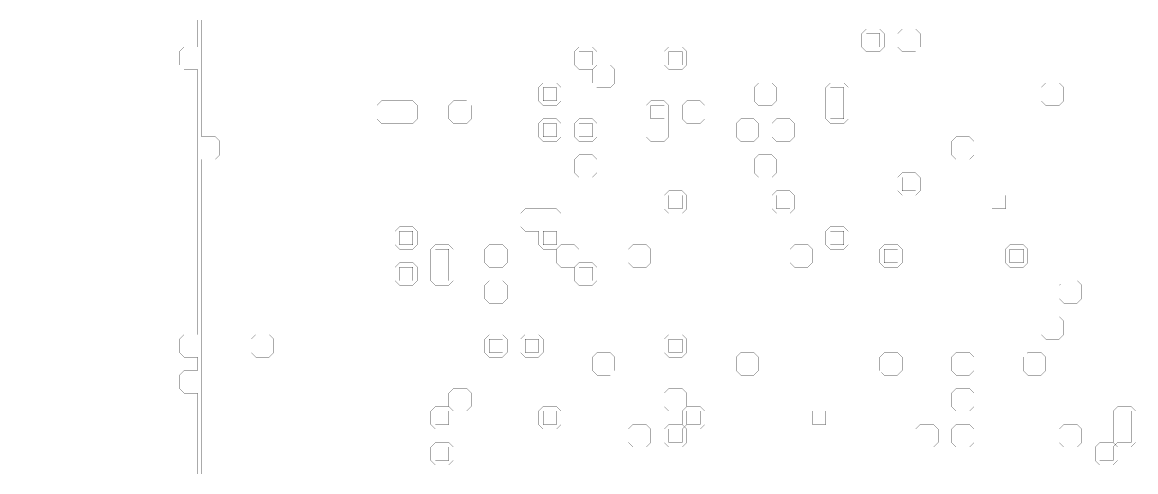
# Model space of a CAD drawing. Header units: metres. Extents: x 0 to 4990, y -4990 to 0.
# Drawn here: x 0 to 2422, y -3452 to -2476 of the extents above; entities that cross this region are included whole.
import ezdxf

# ---------------------------------------------------------------- set-up
doc = ezdxf.new("R2010")
doc.units = ezdxf.units.M
doc.layers.add('conductor', color=1, linetype='Continuous')
doc.layers.add('substrate', color=5, linetype='Continuous')

msp = doc.modelspace()

# ---------------------------------------------------------------- linework, layer by layer
at = {"layer": 'conductor', "const_width": 0.5}
msp.add_lwpolyline([(390.625, -2470.703125), (390.625, -2480.46875), (390.625, -2490.234375), (390.625, -2500), (390.625, -2509.765625), (390.625, -2519.53125), (390.625, -2529.296875), (390.625, -2539.0625), (390.625, -2548.828125), (390.625, -2558.59375), (390.625, -2568.359375), (390.625, -2578.125), (390.625, -2587.890625), (390.625, -2597.65625), (390.625, -2607.421875), (390.625, -2617.1875), (390.625, -2626.953125), (390.625, -2636.71875), (390.625, -2646.484375), (390.625, -2656.25), (390.625, -2666.015625), (390.625, -2675.78125), (390.625, -2685.546875), (390.625, -2695.3125), (390.625, -2705.078125), (390.625, -2714.84375), (390.625, -2724.609375), (400.390625, -2724.609375), (410.15625, -2724.609375), (419.921875, -2724.609375), (429.6875, -2734.375), (429.6875, -2744.140625), (429.6875, -2753.90625), (429.6875, -2763.671875), (419.921875, -2773.4375), (410.15625, -2773.4375), (400.390625, -2773.4375), (390.625, -2773.4375), (390.625, -2783.203125), (390.625, -2792.96875), (390.625, -2802.734375), (390.625, -2812.5), (390.625, -2822.265625), (390.625, -2832.03125), (390.625, -2841.796875), (390.625, -2851.5625), (390.625, -2861.328125), (390.625, -2871.09375), (390.625, -2880.859375), (390.625, -2890.625), (390.625, -2900.390625), (390.625, -2910.15625), (390.625, -2919.921875), (390.625, -2929.6875), (390.625, -2939.453125), (390.625, -2949.21875), (390.625, -2958.984375), (390.625, -2968.75), (390.625, -2978.515625), (390.625, -2988.28125), (390.625, -2998.046875), (390.625, -3007.8125), (390.625, -3017.578125), (390.625, -3027.34375), (390.625, -3037.109375), (390.625, -3046.875), (390.625, -3056.640625), (390.625, -3066.40625), (390.625, -3076.171875), (390.625, -3085.9375), (390.625, -3095.703125), (390.625, -3105.46875), (390.625, -3115.234375), (390.625, -3125), (390.625, -3134.765625), (390.625, -3144.53125), (390.625, -3154.296875), (390.625, -3164.0625), (390.625, -3173.828125), (390.625, -3183.59375), (390.625, -3193.359375), (390.625, -3203.125), (390.625, -3212.890625), (390.625, -3222.65625), (390.625, -3232.421875), (390.625, -3242.1875), (390.625, -3251.953125), (390.625, -3261.71875), (390.625, -3271.484375), (390.625, -3281.25), (390.625, -3291.015625), (390.625, -3300.78125), (390.625, -3310.546875), (390.625, -3320.3125), (390.625, -3330.078125), (390.625, -3339.84375), (390.625, -3349.609375), (390.625, -3359.375), (390.625, -3369.140625), (390.625, -3378.90625), (390.625, -3388.671875), (390.625, -3398.4375), (390.625, -3408.203125), (390.625, -3417.96875), (390.625, -3427.734375), (390.625, -3437.5), (390.625, -3447.265625), (390.625, -3457.03125)], dxfattribs=at)
for points in [[(1826.171875, -2500), (1835.9375, -2490.234375), (1845.703125, -2490.234375), (1855.46875, -2490.234375), (1865.234375, -2490.234375), (1875, -2500), (1875, -2509.765625), (1875, -2519.53125), (1875, -2529.296875), (1865.234375, -2539.0625), (1855.46875, -2539.0625), (1845.703125, -2539.0625), (1835.9375, -2539.0625), (1826.171875, -2529.296875), (1826.171875, -2519.53125), (1826.171875, -2509.765625)], [(1904.296875, -2500), (1914.0625, -2490.234375), (1923.828125, -2490.234375), (1933.59375, -2490.234375), (1943.359375, -2490.234375), (1953.125, -2500), (1953.125, -2509.765625), (1953.125, -2519.53125), (1953.125, -2529.296875), (1943.359375, -2539.0625), (1933.59375, -2539.0625), (1923.828125, -2539.0625), (1914.0625, -2539.0625), (1904.296875, -2529.296875), (1904.296875, -2519.53125), (1904.296875, -2509.765625)], [(1201.171875, -2539.0625), (1210.9375, -2529.296875), (1220.703125, -2529.296875), (1230.46875, -2529.296875), (1240.234375, -2529.296875), (1250, -2539.0625), (1250, -2548.828125), (1250, -2558.59375), (1250, -2568.359375), (1240.234375, -2578.125), (1230.46875, -2578.125), (1220.703125, -2578.125), (1210.9375, -2578.125), (1201.171875, -2568.359375), (1201.171875, -2558.59375), (1201.171875, -2548.828125)], [(1396.484375, -2539.0625), (1406.25, -2529.296875), (1416.015625, -2529.296875), (1425.78125, -2529.296875), (1435.546875, -2529.296875), (1445.3125, -2539.0625), (1445.3125, -2548.828125), (1445.3125, -2558.59375), (1445.3125, -2568.359375), (1435.546875, -2578.125), (1425.78125, -2578.125), (1416.015625, -2578.125), (1406.25, -2578.125), (1396.484375, -2568.359375), (1396.484375, -2558.59375), (1396.484375, -2548.828125)], [(1240.234375, -2578.125), (1250, -2568.359375), (1259.765625, -2568.359375), (1269.53125, -2568.359375), (1279.296875, -2568.359375), (1289.0625, -2578.125), (1289.0625, -2587.890625), (1289.0625, -2597.65625), (1289.0625, -2607.421875), (1279.296875, -2617.1875), (1269.53125, -2617.1875), (1259.765625, -2617.1875), (1250, -2617.1875), (1240.234375, -2607.421875), (1240.234375, -2597.65625), (1240.234375, -2587.890625)], [(1123.046875, -2617.1875), (1132.8125, -2607.421875), (1142.578125, -2607.421875), (1152.34375, -2607.421875), (1162.109375, -2607.421875), (1171.875, -2617.1875), (1171.875, -2626.953125), (1171.875, -2636.71875), (1171.875, -2646.484375), (1162.109375, -2656.25), (1152.34375, -2656.25), (1142.578125, -2656.25), (1132.8125, -2656.25), (1123.046875, -2646.484375), (1123.046875, -2636.71875), (1123.046875, -2626.953125)], [(1591.796875, -2617.1875), (1601.5625, -2607.421875), (1611.328125, -2607.421875), (1621.09375, -2607.421875), (1630.859375, -2607.421875), (1640.625, -2617.1875), (1640.625, -2626.953125), (1640.625, -2636.71875), (1640.625, -2646.484375), (1630.859375, -2656.25), (1621.09375, -2656.25), (1611.328125, -2656.25), (1601.5625, -2656.25), (1591.796875, -2646.484375), (1591.796875, -2636.71875), (1591.796875, -2626.953125)], [(1748.046875, -2617.1875), (1757.8125, -2607.421875), (1767.578125, -2607.421875), (1777.34375, -2607.421875), (1787.109375, -2607.421875), (1796.875, -2617.1875), (1796.875, -2626.953125), (1796.875, -2636.71875), (1796.875, -2646.484375), (1796.875, -2656.25), (1796.875, -2666.015625), (1796.875, -2675.78125), (1796.875, -2685.546875), (1787.109375, -2695.3125), (1777.34375, -2695.3125), (1767.578125, -2695.3125), (1757.8125, -2695.3125), (1748.046875, -2685.546875), (1748.046875, -2675.78125), (1748.046875, -2666.015625), (1748.046875, -2656.25), (1748.046875, -2646.484375), (1748.046875, -2636.71875), (1748.046875, -2626.953125)], [(2216.796875, -2617.1875), (2226.5625, -2607.421875), (2236.328125, -2607.421875), (2246.09375, -2607.421875), (2255.859375, -2607.421875), (2265.625, -2617.1875), (2265.625, -2626.953125), (2265.625, -2636.71875), (2265.625, -2646.484375), (2255.859375, -2656.25), (2246.09375, -2656.25), (2236.328125, -2656.25), (2226.5625, -2656.25), (2216.796875, -2646.484375), (2216.796875, -2636.71875), (2216.796875, -2626.953125)], [(771.484375, -2656.25), (781.25, -2646.484375), (791.015625, -2646.484375), (800.78125, -2646.484375), (810.546875, -2646.484375), (820.3125, -2646.484375), (830.078125, -2646.484375), (839.84375, -2646.484375), (849.609375, -2646.484375), (859.375, -2656.25), (859.375, -2666.015625), (859.375, -2675.78125), (859.375, -2685.546875), (849.609375, -2695.3125), (839.84375, -2695.3125), (830.078125, -2695.3125), (820.3125, -2695.3125), (810.546875, -2695.3125), (800.78125, -2695.3125), (791.015625, -2695.3125), (781.25, -2695.3125), (771.484375, -2685.546875), (771.484375, -2675.78125), (771.484375, -2666.015625)], [(927.734375, -2656.25), (937.5, -2646.484375), (947.265625, -2646.484375), (957.03125, -2646.484375), (966.796875, -2646.484375), (976.5625, -2656.25), (976.5625, -2666.015625), (976.5625, -2675.78125), (976.5625, -2685.546875), (966.796875, -2695.3125), (957.03125, -2695.3125), (947.265625, -2695.3125), (937.5, -2695.3125), (927.734375, -2685.546875), (927.734375, -2675.78125), (927.734375, -2666.015625)], [(1357.421875, -2656.25), (1367.1875, -2646.484375), (1376.953125, -2646.484375), (1386.71875, -2646.484375), (1396.484375, -2646.484375), (1406.25, -2656.25), (1406.25, -2666.015625), (1406.25, -2675.78125), (1406.25, -2685.546875), (1406.25, -2695.3125), (1406.25, -2705.078125), (1406.25, -2714.84375), (1406.25, -2724.609375), (1396.484375, -2734.375), (1386.71875, -2734.375), (1376.953125, -2734.375), (1367.1875, -2734.375), (1357.421875, -2724.609375), (1357.421875, -2714.84375), (1357.421875, -2705.078125), (1357.421875, -2695.3125), (1357.421875, -2685.546875), (1357.421875, -2675.78125), (1357.421875, -2666.015625)], [(1435.546875, -2656.25), (1445.3125, -2646.484375), (1455.078125, -2646.484375), (1464.84375, -2646.484375), (1474.609375, -2646.484375), (1484.375, -2656.25), (1484.375, -2666.015625), (1484.375, -2675.78125), (1484.375, -2685.546875), (1474.609375, -2695.3125), (1464.84375, -2695.3125), (1455.078125, -2695.3125), (1445.3125, -2695.3125), (1435.546875, -2685.546875), (1435.546875, -2675.78125), (1435.546875, -2666.015625)], [(1123.046875, -2695.3125), (1132.8125, -2685.546875), (1142.578125, -2685.546875), (1152.34375, -2685.546875), (1162.109375, -2685.546875), (1171.875, -2695.3125), (1171.875, -2705.078125), (1171.875, -2714.84375), (1171.875, -2724.609375), (1162.109375, -2734.375), (1152.34375, -2734.375), (1142.578125, -2734.375), (1132.8125, -2734.375), (1123.046875, -2724.609375), (1123.046875, -2714.84375), (1123.046875, -2705.078125)], [(1201.171875, -2695.3125), (1210.9375, -2685.546875), (1220.703125, -2685.546875), (1230.46875, -2685.546875), (1240.234375, -2685.546875), (1250, -2695.3125), (1250, -2705.078125), (1250, -2714.84375), (1250, -2724.609375), (1240.234375, -2734.375), (1230.46875, -2734.375), (1220.703125, -2734.375), (1210.9375, -2734.375), (1201.171875, -2724.609375), (1201.171875, -2714.84375), (1201.171875, -2705.078125)], [(1552.734375, -2695.3125), (1562.5, -2685.546875), (1572.265625, -2685.546875), (1582.03125, -2685.546875), (1591.796875, -2685.546875), (1601.5625, -2695.3125), (1601.5625, -2705.078125), (1601.5625, -2714.84375), (1601.5625, -2724.609375), (1591.796875, -2734.375), (1582.03125, -2734.375), (1572.265625, -2734.375), (1562.5, -2734.375), (1552.734375, -2724.609375), (1552.734375, -2714.84375), (1552.734375, -2705.078125)], [(1630.859375, -2695.3125), (1640.625, -2685.546875), (1650.390625, -2685.546875), (1660.15625, -2685.546875), (1669.921875, -2685.546875), (1679.6875, -2695.3125), (1679.6875, -2705.078125), (1679.6875, -2714.84375), (1679.6875, -2724.609375), (1669.921875, -2734.375), (1660.15625, -2734.375), (1650.390625, -2734.375), (1640.625, -2734.375), (1630.859375, -2724.609375), (1630.859375, -2714.84375), (1630.859375, -2705.078125)], [(2021.484375, -2734.375), (2031.25, -2724.609375), (2041.015625, -2724.609375), (2050.78125, -2724.609375), (2060.546875, -2724.609375), (2070.3125, -2734.375), (2070.3125, -2744.140625), (2070.3125, -2753.90625), (2070.3125, -2763.671875), (2060.546875, -2773.4375), (2050.78125, -2773.4375), (2041.015625, -2773.4375), (2031.25, -2773.4375), (2021.484375, -2763.671875), (2021.484375, -2753.90625), (2021.484375, -2744.140625)], [(1201.171875, -2773.4375), (1210.9375, -2763.671875), (1220.703125, -2763.671875), (1230.46875, -2763.671875), (1240.234375, -2763.671875), (1250, -2773.4375), (1250, -2783.203125), (1250, -2792.96875), (1250, -2802.734375), (1240.234375, -2812.5), (1230.46875, -2812.5), (1220.703125, -2812.5), (1210.9375, -2812.5), (1201.171875, -2802.734375), (1201.171875, -2792.96875), (1201.171875, -2783.203125)], [(1591.796875, -2773.4375), (1601.5625, -2763.671875), (1611.328125, -2763.671875), (1621.09375, -2763.671875), (1630.859375, -2763.671875), (1640.625, -2773.4375), (1640.625, -2783.203125), (1640.625, -2792.96875), (1640.625, -2802.734375), (1630.859375, -2812.5), (1621.09375, -2812.5), (1611.328125, -2812.5), (1601.5625, -2812.5), (1591.796875, -2802.734375), (1591.796875, -2792.96875), (1591.796875, -2783.203125)], [(1904.296875, -2812.5), (1914.0625, -2802.734375), (1923.828125, -2802.734375), (1933.59375, -2802.734375), (1943.359375, -2802.734375), (1953.125, -2812.5), (1953.125, -2822.265625), (1953.125, -2832.03125), (1953.125, -2841.796875), (1943.359375, -2851.5625), (1933.59375, -2851.5625), (1923.828125, -2851.5625), (1914.0625, -2851.5625), (1904.296875, -2841.796875), (1904.296875, -2832.03125), (1904.296875, -2822.265625)], [(1396.484375, -2851.5625), (1406.25, -2841.796875), (1416.015625, -2841.796875), (1425.78125, -2841.796875), (1435.546875, -2841.796875), (1445.3125, -2851.5625), (1445.3125, -2861.328125), (1445.3125, -2871.09375), (1445.3125, -2880.859375), (1435.546875, -2890.625), (1425.78125, -2890.625), (1416.015625, -2890.625), (1406.25, -2890.625), (1396.484375, -2880.859375), (1396.484375, -2871.09375), (1396.484375, -2861.328125)], [(1630.859375, -2851.5625), (1640.625, -2841.796875), (1650.390625, -2841.796875), (1660.15625, -2841.796875), (1669.921875, -2841.796875), (1679.6875, -2851.5625), (1679.6875, -2861.328125), (1679.6875, -2871.09375), (1679.6875, -2880.859375), (1669.921875, -2890.625), (1660.15625, -2890.625), (1650.390625, -2890.625), (1640.625, -2890.625), (1630.859375, -2880.859375), (1630.859375, -2871.09375), (1630.859375, -2861.328125)], [(1083.984375, -2890.625), (1093.75, -2880.859375), (1103.515625, -2880.859375), (1113.28125, -2880.859375), (1123.046875, -2880.859375), (1132.8125, -2880.859375), (1142.578125, -2880.859375), (1152.34375, -2880.859375), (1162.109375, -2880.859375), (1171.875, -2890.625), (1171.875, -2900.390625), (1171.875, -2910.15625), (1171.875, -2919.921875), (1171.875, -2929.6875), (1171.875, -2939.453125), (1171.875, -2949.21875), (1171.875, -2958.984375), (1162.109375, -2968.75), (1152.34375, -2968.75), (1142.578125, -2968.75), (1132.8125, -2968.75), (1123.046875, -2958.984375), (1123.046875, -2949.21875), (1123.046875, -2939.453125), (1123.046875, -2929.6875), (1113.28125, -2929.6875), (1103.515625, -2929.6875), (1093.75, -2929.6875), (1083.984375, -2919.921875), (1083.984375, -2910.15625), (1083.984375, -2900.390625)], [(810.546875, -2929.6875), (820.3125, -2919.921875), (830.078125, -2919.921875), (839.84375, -2919.921875), (849.609375, -2919.921875), (859.375, -2929.6875), (859.375, -2939.453125), (859.375, -2949.21875), (859.375, -2958.984375), (849.609375, -2968.75), (839.84375, -2968.75), (830.078125, -2968.75), (820.3125, -2968.75), (810.546875, -2958.984375), (810.546875, -2949.21875), (810.546875, -2939.453125)], [(1748.046875, -2929.6875), (1757.8125, -2919.921875), (1767.578125, -2919.921875), (1777.34375, -2919.921875), (1787.109375, -2919.921875), (1796.875, -2929.6875), (1796.875, -2939.453125), (1796.875, -2949.21875), (1796.875, -2958.984375), (1787.109375, -2968.75), (1777.34375, -2968.75), (1767.578125, -2968.75), (1757.8125, -2968.75), (1748.046875, -2958.984375), (1748.046875, -2949.21875), (1748.046875, -2939.453125)], [(888.671875, -2968.75), (898.4375, -2958.984375), (908.203125, -2958.984375), (917.96875, -2958.984375), (927.734375, -2958.984375), (937.5, -2968.75), (937.5, -2978.515625), (937.5, -2988.28125), (937.5, -2998.046875), (937.5, -3007.8125), (937.5, -3017.578125), (937.5, -3027.34375), (937.5, -3037.109375), (927.734375, -3046.875), (917.96875, -3046.875), (908.203125, -3046.875), (898.4375, -3046.875), (888.671875, -3037.109375), (888.671875, -3027.34375), (888.671875, -3017.578125), (888.671875, -3007.8125), (888.671875, -2998.046875), (888.671875, -2988.28125), (888.671875, -2978.515625)], [(1005.859375, -2968.75), (1015.625, -2958.984375), (1025.390625, -2958.984375), (1035.15625, -2958.984375), (1044.921875, -2958.984375), (1054.6875, -2968.75), (1054.6875, -2978.515625), (1054.6875, -2988.28125), (1054.6875, -2998.046875), (1044.921875, -3007.8125), (1035.15625, -3007.8125), (1025.390625, -3007.8125), (1015.625, -3007.8125), (1005.859375, -2998.046875), (1005.859375, -2988.28125), (1005.859375, -2978.515625)], [(1162.109375, -2968.75), (1171.875, -2958.984375), (1181.640625, -2958.984375), (1191.40625, -2958.984375), (1201.171875, -2958.984375), (1210.9375, -2968.75), (1210.9375, -2978.515625), (1210.9375, -2988.28125), (1210.9375, -2998.046875), (1201.171875, -3007.8125), (1191.40625, -3007.8125), (1181.640625, -3007.8125), (1171.875, -3007.8125), (1162.109375, -2998.046875), (1162.109375, -2988.28125), (1162.109375, -2978.515625)], [(1318.359375, -2968.75), (1328.125, -2958.984375), (1337.890625, -2958.984375), (1347.65625, -2958.984375), (1357.421875, -2958.984375), (1367.1875, -2968.75), (1367.1875, -2978.515625), (1367.1875, -2988.28125), (1367.1875, -2998.046875), (1357.421875, -3007.8125), (1347.65625, -3007.8125), (1337.890625, -3007.8125), (1328.125, -3007.8125), (1318.359375, -2998.046875), (1318.359375, -2988.28125), (1318.359375, -2978.515625)], [(1669.921875, -2968.75), (1679.6875, -2958.984375), (1689.453125, -2958.984375), (1699.21875, -2958.984375), (1708.984375, -2958.984375), (1718.75, -2968.75), (1718.75, -2978.515625), (1718.75, -2988.28125), (1718.75, -2998.046875), (1708.984375, -3007.8125), (1699.21875, -3007.8125), (1689.453125, -3007.8125), (1679.6875, -3007.8125), (1669.921875, -2998.046875), (1669.921875, -2988.28125), (1669.921875, -2978.515625)], [(1865.234375, -2968.75), (1875, -2958.984375), (1884.765625, -2958.984375), (1894.53125, -2958.984375), (1904.296875, -2958.984375), (1914.0625, -2968.75), (1914.0625, -2978.515625), (1914.0625, -2988.28125), (1914.0625, -2998.046875), (1904.296875, -3007.8125), (1894.53125, -3007.8125), (1884.765625, -3007.8125), (1875, -3007.8125), (1865.234375, -2998.046875), (1865.234375, -2988.28125), (1865.234375, -2978.515625)], [(2138.671875, -2968.75), (2148.4375, -2958.984375), (2158.203125, -2958.984375), (2167.96875, -2958.984375), (2177.734375, -2958.984375), (2187.5, -2968.75), (2187.5, -2978.515625), (2187.5, -2988.28125), (2187.5, -2998.046875), (2177.734375, -3007.8125), (2167.96875, -3007.8125), (2158.203125, -3007.8125), (2148.4375, -3007.8125), (2138.671875, -2998.046875), (2138.671875, -2988.28125), (2138.671875, -2978.515625)], [(810.546875, -3007.8125), (820.3125, -2998.046875), (830.078125, -2998.046875), (839.84375, -2998.046875), (849.609375, -2998.046875), (859.375, -3007.8125), (859.375, -3017.578125), (859.375, -3027.34375), (859.375, -3037.109375), (849.609375, -3046.875), (839.84375, -3046.875), (830.078125, -3046.875), (820.3125, -3046.875), (810.546875, -3037.109375), (810.546875, -3027.34375), (810.546875, -3017.578125)], [(1201.171875, -3007.8125), (1210.9375, -2998.046875), (1220.703125, -2998.046875), (1230.46875, -2998.046875), (1240.234375, -2998.046875), (1250, -3007.8125), (1250, -3017.578125), (1250, -3027.34375), (1250, -3037.109375), (1240.234375, -3046.875), (1230.46875, -3046.875), (1220.703125, -3046.875), (1210.9375, -3046.875), (1201.171875, -3037.109375), (1201.171875, -3027.34375), (1201.171875, -3017.578125)], [(1005.859375, -3046.875), (1015.625, -3037.109375), (1025.390625, -3037.109375), (1035.15625, -3037.109375), (1044.921875, -3037.109375), (1054.6875, -3046.875), (1054.6875, -3056.640625), (1054.6875, -3066.40625), (1054.6875, -3076.171875), (1044.921875, -3085.9375), (1035.15625, -3085.9375), (1025.390625, -3085.9375), (1015.625, -3085.9375), (1005.859375, -3076.171875), (1005.859375, -3066.40625), (1005.859375, -3056.640625)], [(2255.859375, -3046.875), (2265.625, -3037.109375), (2275.390625, -3037.109375), (2285.15625, -3037.109375), (2294.921875, -3037.109375), (2304.6875, -3046.875), (2304.6875, -3056.640625), (2304.6875, -3066.40625), (2304.6875, -3076.171875), (2294.921875, -3085.9375), (2285.15625, -3085.9375), (2275.390625, -3085.9375), (2265.625, -3085.9375), (2255.859375, -3076.171875), (2255.859375, -3066.40625), (2255.859375, -3056.640625)], [(2216.796875, -3125), (2226.5625, -3115.234375), (2236.328125, -3115.234375), (2246.09375, -3115.234375), (2255.859375, -3115.234375), (2265.625, -3125), (2265.625, -3134.765625), (2265.625, -3144.53125), (2265.625, -3154.296875), (2255.859375, -3164.0625), (2246.09375, -3164.0625), (2236.328125, -3164.0625), (2226.5625, -3164.0625), (2216.796875, -3154.296875), (2216.796875, -3144.53125), (2216.796875, -3134.765625)], [(498.046875, -3164.0625), (507.8125, -3154.296875), (517.578125, -3154.296875), (527.34375, -3154.296875), (537.109375, -3154.296875), (546.875, -3164.0625), (546.875, -3173.828125), (546.875, -3183.59375), (546.875, -3193.359375), (537.109375, -3203.125), (527.34375, -3203.125), (517.578125, -3203.125), (507.8125, -3203.125), (498.046875, -3193.359375), (498.046875, -3183.59375), (498.046875, -3173.828125)], [(1005.859375, -3164.0625), (1015.625, -3154.296875), (1025.390625, -3154.296875), (1035.15625, -3154.296875), (1044.921875, -3154.296875), (1054.6875, -3164.0625), (1054.6875, -3173.828125), (1054.6875, -3183.59375), (1054.6875, -3193.359375), (1044.921875, -3203.125), (1035.15625, -3203.125), (1025.390625, -3203.125), (1015.625, -3203.125), (1005.859375, -3193.359375), (1005.859375, -3183.59375), (1005.859375, -3173.828125)], [(1083.984375, -3164.0625), (1093.75, -3154.296875), (1103.515625, -3154.296875), (1113.28125, -3154.296875), (1123.046875, -3154.296875), (1132.8125, -3164.0625), (1132.8125, -3173.828125), (1132.8125, -3183.59375), (1132.8125, -3193.359375), (1123.046875, -3203.125), (1113.28125, -3203.125), (1103.515625, -3203.125), (1093.75, -3203.125), (1083.984375, -3193.359375), (1083.984375, -3183.59375), (1083.984375, -3173.828125)], [(1396.484375, -3164.0625), (1406.25, -3154.296875), (1416.015625, -3154.296875), (1425.78125, -3154.296875), (1435.546875, -3154.296875), (1445.3125, -3164.0625), (1445.3125, -3173.828125), (1445.3125, -3183.59375), (1445.3125, -3193.359375), (1435.546875, -3203.125), (1425.78125, -3203.125), (1416.015625, -3203.125), (1406.25, -3203.125), (1396.484375, -3193.359375), (1396.484375, -3183.59375), (1396.484375, -3173.828125)], [(1240.234375, -3203.125), (1250, -3193.359375), (1259.765625, -3193.359375), (1269.53125, -3193.359375), (1279.296875, -3193.359375), (1289.0625, -3203.125), (1289.0625, -3212.890625), (1289.0625, -3222.65625), (1289.0625, -3232.421875), (1279.296875, -3242.1875), (1269.53125, -3242.1875), (1259.765625, -3242.1875), (1250, -3242.1875), (1240.234375, -3232.421875), (1240.234375, -3222.65625), (1240.234375, -3212.890625)], [(1552.734375, -3203.125), (1562.5, -3193.359375), (1572.265625, -3193.359375), (1582.03125, -3193.359375), (1591.796875, -3193.359375), (1601.5625, -3203.125), (1601.5625, -3212.890625), (1601.5625, -3222.65625), (1601.5625, -3232.421875), (1591.796875, -3242.1875), (1582.03125, -3242.1875), (1572.265625, -3242.1875), (1562.5, -3242.1875), (1552.734375, -3232.421875), (1552.734375, -3222.65625), (1552.734375, -3212.890625)], [(1865.234375, -3203.125), (1875, -3193.359375), (1884.765625, -3193.359375), (1894.53125, -3193.359375), (1904.296875, -3193.359375), (1914.0625, -3203.125), (1914.0625, -3212.890625), (1914.0625, -3222.65625), (1914.0625, -3232.421875), (1904.296875, -3242.1875), (1894.53125, -3242.1875), (1884.765625, -3242.1875), (1875, -3242.1875), (1865.234375, -3232.421875), (1865.234375, -3222.65625), (1865.234375, -3212.890625)], [(2021.484375, -3203.125), (2031.25, -3193.359375), (2041.015625, -3193.359375), (2050.78125, -3193.359375), (2060.546875, -3193.359375), (2070.3125, -3203.125), (2070.3125, -3212.890625), (2070.3125, -3222.65625), (2070.3125, -3232.421875), (2060.546875, -3242.1875), (2050.78125, -3242.1875), (2041.015625, -3242.1875), (2031.25, -3242.1875), (2021.484375, -3232.421875), (2021.484375, -3222.65625), (2021.484375, -3212.890625)], [(2177.734375, -3203.125), (2187.5, -3193.359375), (2197.265625, -3193.359375), (2207.03125, -3193.359375), (2216.796875, -3193.359375), (2226.5625, -3203.125), (2226.5625, -3212.890625), (2226.5625, -3222.65625), (2226.5625, -3232.421875), (2216.796875, -3242.1875), (2207.03125, -3242.1875), (2197.265625, -3242.1875), (2187.5, -3242.1875), (2177.734375, -3232.421875), (2177.734375, -3222.65625), (2177.734375, -3212.890625)], [(927.734375, -3281.25), (937.5, -3271.484375), (947.265625, -3271.484375), (957.03125, -3271.484375), (966.796875, -3271.484375), (976.5625, -3281.25), (976.5625, -3291.015625), (976.5625, -3300.78125), (976.5625, -3310.546875), (966.796875, -3320.3125), (957.03125, -3320.3125), (947.265625, -3320.3125), (937.5, -3320.3125), (927.734375, -3310.546875), (927.734375, -3300.78125), (927.734375, -3291.015625)], [(1396.484375, -3281.25), (1406.25, -3271.484375), (1416.015625, -3271.484375), (1425.78125, -3271.484375), (1435.546875, -3271.484375), (1445.3125, -3281.25), (1445.3125, -3291.015625), (1445.3125, -3300.78125), (1445.3125, -3310.546875), (1435.546875, -3320.3125), (1425.78125, -3320.3125), (1416.015625, -3320.3125), (1406.25, -3320.3125), (1396.484375, -3310.546875), (1396.484375, -3300.78125), (1396.484375, -3291.015625)], [(2021.484375, -3281.25), (2031.25, -3271.484375), (2041.015625, -3271.484375), (2050.78125, -3271.484375), (2060.546875, -3271.484375), (2070.3125, -3281.25), (2070.3125, -3291.015625), (2070.3125, -3300.78125), (2070.3125, -3310.546875), (2060.546875, -3320.3125), (2050.78125, -3320.3125), (2041.015625, -3320.3125), (2031.25, -3320.3125), (2021.484375, -3310.546875), (2021.484375, -3300.78125), (2021.484375, -3291.015625)], [(888.671875, -3320.3125), (898.4375, -3310.546875), (908.203125, -3310.546875), (917.96875, -3310.546875), (927.734375, -3310.546875), (937.5, -3320.3125), (937.5, -3330.078125), (937.5, -3339.84375), (937.5, -3349.609375), (927.734375, -3359.375), (917.96875, -3359.375), (908.203125, -3359.375), (898.4375, -3359.375), (888.671875, -3349.609375), (888.671875, -3339.84375), (888.671875, -3330.078125)], [(1123.046875, -3320.3125), (1132.8125, -3310.546875), (1142.578125, -3310.546875), (1152.34375, -3310.546875), (1162.109375, -3310.546875), (1171.875, -3320.3125), (1171.875, -3330.078125), (1171.875, -3339.84375), (1171.875, -3349.609375), (1162.109375, -3359.375), (1152.34375, -3359.375), (1142.578125, -3359.375), (1132.8125, -3359.375), (1123.046875, -3349.609375), (1123.046875, -3339.84375), (1123.046875, -3330.078125)], [(1435.546875, -3320.3125), (1445.3125, -3310.546875), (1455.078125, -3310.546875), (1464.84375, -3310.546875), (1474.609375, -3310.546875), (1484.375, -3320.3125), (1484.375, -3330.078125), (1484.375, -3339.84375), (1484.375, -3349.609375), (1474.609375, -3359.375), (1464.84375, -3359.375), (1455.078125, -3359.375), (1445.3125, -3359.375), (1435.546875, -3349.609375), (1435.546875, -3339.84375), (1435.546875, -3330.078125)], [(2373.046875, -3320.3125), (2382.8125, -3310.546875), (2392.578125, -3310.546875), (2402.34375, -3310.546875), (2412.109375, -3310.546875), (2421.875, -3320.3125), (2421.875, -3330.078125), (2421.875, -3339.84375), (2421.875, -3349.609375), (2421.875, -3359.375), (2421.875, -3369.140625), (2421.875, -3378.90625), (2421.875, -3388.671875), (2412.109375, -3398.4375), (2402.34375, -3398.4375), (2392.578125, -3398.4375), (2382.8125, -3398.4375), (2373.046875, -3388.671875), (2373.046875, -3378.90625), (2373.046875, -3369.140625), (2373.046875, -3359.375), (2373.046875, -3349.609375), (2373.046875, -3339.84375), (2373.046875, -3330.078125)], [(1318.359375, -3359.375), (1328.125, -3349.609375), (1337.890625, -3349.609375), (1347.65625, -3349.609375), (1357.421875, -3349.609375), (1367.1875, -3359.375), (1367.1875, -3369.140625), (1367.1875, -3378.90625), (1367.1875, -3388.671875), (1357.421875, -3398.4375), (1347.65625, -3398.4375), (1337.890625, -3398.4375), (1328.125, -3398.4375), (1318.359375, -3388.671875), (1318.359375, -3378.90625), (1318.359375, -3369.140625)], [(1396.484375, -3359.375), (1406.25, -3349.609375), (1416.015625, -3349.609375), (1425.78125, -3349.609375), (1435.546875, -3349.609375), (1445.3125, -3359.375), (1445.3125, -3369.140625), (1445.3125, -3378.90625), (1445.3125, -3388.671875), (1435.546875, -3398.4375), (1425.78125, -3398.4375), (1416.015625, -3398.4375), (1406.25, -3398.4375), (1396.484375, -3388.671875), (1396.484375, -3378.90625), (1396.484375, -3369.140625)], [(1943.359375, -3359.375), (1953.125, -3349.609375), (1962.890625, -3349.609375), (1972.65625, -3349.609375), (1982.421875, -3349.609375), (1992.1875, -3359.375), (1992.1875, -3369.140625), (1992.1875, -3378.90625), (1992.1875, -3388.671875), (1982.421875, -3398.4375), (1972.65625, -3398.4375), (1962.890625, -3398.4375), (1953.125, -3398.4375), (1943.359375, -3388.671875), (1943.359375, -3378.90625), (1943.359375, -3369.140625)], [(2021.484375, -3359.375), (2031.25, -3349.609375), (2041.015625, -3349.609375), (2050.78125, -3349.609375), (2060.546875, -3349.609375), (2070.3125, -3359.375), (2070.3125, -3369.140625), (2070.3125, -3378.90625), (2070.3125, -3388.671875), (2060.546875, -3398.4375), (2050.78125, -3398.4375), (2041.015625, -3398.4375), (2031.25, -3398.4375), (2021.484375, -3388.671875), (2021.484375, -3378.90625), (2021.484375, -3369.140625)], [(2255.859375, -3359.375), (2265.625, -3349.609375), (2275.390625, -3349.609375), (2285.15625, -3349.609375), (2294.921875, -3349.609375), (2304.6875, -3359.375), (2304.6875, -3369.140625), (2304.6875, -3378.90625), (2304.6875, -3388.671875), (2294.921875, -3398.4375), (2285.15625, -3398.4375), (2275.390625, -3398.4375), (2265.625, -3398.4375), (2255.859375, -3388.671875), (2255.859375, -3378.90625), (2255.859375, -3369.140625)], [(888.671875, -3398.4375), (898.4375, -3388.671875), (908.203125, -3388.671875), (917.96875, -3388.671875), (927.734375, -3388.671875), (937.5, -3398.4375), (937.5, -3408.203125), (937.5, -3417.96875), (937.5, -3427.734375), (927.734375, -3437.5), (917.96875, -3437.5), (908.203125, -3437.5), (898.4375, -3437.5), (888.671875, -3427.734375), (888.671875, -3417.96875), (888.671875, -3408.203125)], [(2333.984375, -3398.4375), (2343.75, -3388.671875), (2353.515625, -3388.671875), (2363.28125, -3388.671875), (2373.046875, -3388.671875), (2382.8125, -3398.4375), (2382.8125, -3408.203125), (2382.8125, -3417.96875), (2382.8125, -3427.734375), (2373.046875, -3437.5), (2363.28125, -3437.5), (2353.515625, -3437.5), (2343.75, -3437.5), (2333.984375, -3427.734375), (2333.984375, -3417.96875), (2333.984375, -3408.203125)]]:
    msp.add_lwpolyline(points, close=True, dxfattribs=at)
at = {"layer": 'substrate', "const_width": 0.5}
for points in [[(0, -2470.703125), (0, -2480.46875), (0, -2490.234375), (0, -2500), (0, -2509.765625), (0, -2519.53125), (0, -2529.296875), (0, -2539.0625), (0, -2548.828125), (0, -2558.59375), (0, -2568.359375), (0, -2578.125), (0, -2587.890625), (0, -2597.65625), (0, -2607.421875), (0, -2617.1875), (0, -2626.953125), (0, -2636.71875), (0, -2646.484375), (0, -2656.25), (0, -2666.015625), (0, -2675.78125), (0, -2685.546875), (0, -2695.3125), (0, -2705.078125), (0, -2714.84375), (0, -2724.609375), (0, -2734.375), (0, -2744.140625), (0, -2753.90625), (0, -2763.671875), (0, -2773.4375), (0, -2783.203125), (0, -2792.96875), (0, -2802.734375), (0, -2812.5), (0, -2822.265625), (0, -2832.03125), (0, -2841.796875), (0, -2851.5625), (0, -2861.328125), (0, -2871.09375), (0, -2880.859375), (0, -2890.625), (0, -2900.390625), (0, -2910.15625), (0, -2919.921875), (0, -2929.6875), (0, -2939.453125), (0, -2949.21875), (0, -2958.984375), (0, -2968.75), (0, -2978.515625), (0, -2988.28125), (0, -2998.046875), (0, -3007.8125), (0, -3017.578125), (0, -3027.34375), (0, -3037.109375), (0, -3046.875), (0, -3056.640625), (0, -3066.40625), (0, -3076.171875), (0, -3085.9375), (0, -3095.703125), (0, -3105.46875), (0, -3115.234375), (0, -3125), (0, -3134.765625), (0, -3144.53125), (0, -3154.296875), (0, -3164.0625), (0, -3173.828125), (0, -3183.59375), (0, -3193.359375), (0, -3203.125), (0, -3212.890625), (0, -3222.65625), (0, -3232.421875), (0, -3242.1875), (0, -3251.953125), (0, -3261.71875), (0, -3271.484375), (0, -3281.25), (0, -3291.015625), (0, -3300.78125), (0, -3310.546875), (0, -3320.3125), (0, -3330.078125), (0, -3339.84375), (0, -3349.609375), (0, -3359.375), (0, -3369.140625), (0, -3378.90625), (0, -3388.671875), (0, -3398.4375), (0, -3408.203125), (0, -3417.96875), (0, -3427.734375), (0, -3437.5), (0, -3447.265625), (0, -3457.03125)], [(380.859375, -3457.03125), (380.859375, -3447.265625), (380.859375, -3437.5), (380.859375, -3427.734375), (380.859375, -3417.96875), (380.859375, -3408.203125), (380.859375, -3398.4375), (380.859375, -3388.671875), (380.859375, -3378.90625), (380.859375, -3369.140625), (380.859375, -3359.375), (380.859375, -3349.609375), (380.859375, -3339.84375), (380.859375, -3330.078125), (380.859375, -3320.3125), (380.859375, -3310.546875), (380.859375, -3300.78125), (380.859375, -3291.015625), (380.859375, -3281.25), (371.09375, -3281.25), (361.328125, -3281.25), (351.5625, -3281.25), (341.796875, -3271.484375), (341.796875, -3261.71875), (341.796875, -3251.953125), (341.796875, -3242.1875), (351.5625, -3232.421875), (361.328125, -3232.421875), (371.09375, -3232.421875), (380.859375, -3232.421875), (380.859375, -3222.65625), (380.859375, -3212.890625), (380.859375, -3203.125), (371.09375, -3203.125), (361.328125, -3203.125), (351.5625, -3203.125), (341.796875, -3193.359375), (341.796875, -3183.59375), (341.796875, -3173.828125), (341.796875, -3164.0625), (351.5625, -3154.296875), (361.328125, -3154.296875), (371.09375, -3154.296875), (380.859375, -3154.296875), (380.859375, -3144.53125), (380.859375, -3134.765625), (380.859375, -3125), (380.859375, -3115.234375), (380.859375, -3105.46875), (380.859375, -3095.703125), (380.859375, -3085.9375), (380.859375, -3076.171875), (380.859375, -3066.40625), (380.859375, -3056.640625), (380.859375, -3046.875), (380.859375, -3037.109375), (380.859375, -3027.34375), (380.859375, -3017.578125), (380.859375, -3007.8125), (380.859375, -2998.046875), (380.859375, -2988.28125), (380.859375, -2978.515625), (380.859375, -2968.75), (380.859375, -2958.984375), (380.859375, -2949.21875), (380.859375, -2939.453125), (380.859375, -2929.6875), (380.859375, -2919.921875), (380.859375, -2910.15625), (380.859375, -2900.390625), (380.859375, -2890.625), (380.859375, -2880.859375), (380.859375, -2871.09375), (380.859375, -2861.328125), (380.859375, -2851.5625), (380.859375, -2841.796875), (380.859375, -2832.03125), (380.859375, -2822.265625), (380.859375, -2812.5), (380.859375, -2802.734375), (380.859375, -2792.96875), (380.859375, -2783.203125), (380.859375, -2773.4375), (380.859375, -2763.671875), (380.859375, -2753.90625), (380.859375, -2744.140625), (380.859375, -2734.375), (380.859375, -2724.609375), (380.859375, -2714.84375), (380.859375, -2705.078125), (380.859375, -2695.3125), (380.859375, -2685.546875), (380.859375, -2675.78125), (380.859375, -2666.015625), (380.859375, -2656.25), (380.859375, -2646.484375), (380.859375, -2636.71875), (380.859375, -2626.953125), (380.859375, -2617.1875), (380.859375, -2607.421875), (380.859375, -2597.65625), (380.859375, -2587.890625), (380.859375, -2578.125), (371.09375, -2578.125), (361.328125, -2578.125), (351.5625, -2578.125), (341.796875, -2568.359375), (341.796875, -2558.59375), (341.796875, -2548.828125), (341.796875, -2539.0625), (351.5625, -2529.296875), (361.328125, -2529.296875), (371.09375, -2529.296875), (380.859375, -2529.296875), (380.859375, -2519.53125), (380.859375, -2509.765625), (380.859375, -2500), (380.859375, -2490.234375), (380.859375, -2480.46875), (380.859375, -2470.703125)]]:
    msp.add_lwpolyline(points, dxfattribs=at)
for points in [[(1835.9375, -2500), (1835.9375, -2509.765625), (1835.9375, -2519.53125), (1835.9375, -2529.296875), (1845.703125, -2529.296875), (1855.46875, -2529.296875), (1865.234375, -2529.296875), (1865.234375, -2519.53125), (1865.234375, -2509.765625), (1865.234375, -2500), (1855.46875, -2500), (1845.703125, -2500)], [(1210.9375, -2539.0625), (1210.9375, -2548.828125), (1210.9375, -2558.59375), (1210.9375, -2568.359375), (1220.703125, -2568.359375), (1230.46875, -2568.359375), (1240.234375, -2568.359375), (1240.234375, -2558.59375), (1240.234375, -2548.828125), (1240.234375, -2539.0625), (1230.46875, -2539.0625), (1220.703125, -2539.0625)], [(1406.25, -2539.0625), (1406.25, -2548.828125), (1406.25, -2558.59375), (1406.25, -2568.359375), (1416.015625, -2568.359375), (1425.78125, -2568.359375), (1435.546875, -2568.359375), (1435.546875, -2558.59375), (1435.546875, -2548.828125), (1435.546875, -2539.0625), (1425.78125, -2539.0625), (1416.015625, -2539.0625)], [(1132.8125, -2617.1875), (1132.8125, -2626.953125), (1132.8125, -2636.71875), (1132.8125, -2646.484375), (1142.578125, -2646.484375), (1152.34375, -2646.484375), (1162.109375, -2646.484375), (1162.109375, -2636.71875), (1162.109375, -2626.953125), (1162.109375, -2617.1875), (1152.34375, -2617.1875), (1142.578125, -2617.1875)], [(1757.8125, -2617.1875), (1757.8125, -2626.953125), (1757.8125, -2636.71875), (1757.8125, -2646.484375), (1757.8125, -2656.25), (1757.8125, -2666.015625), (1757.8125, -2675.78125), (1757.8125, -2685.546875), (1767.578125, -2685.546875), (1777.34375, -2685.546875), (1787.109375, -2685.546875), (1787.109375, -2675.78125), (1787.109375, -2666.015625), (1787.109375, -2656.25), (1787.109375, -2646.484375), (1787.109375, -2636.71875), (1787.109375, -2626.953125), (1787.109375, -2617.1875), (1777.34375, -2617.1875), (1767.578125, -2617.1875)], [(1367.1875, -2656.25), (1367.1875, -2666.015625), (1367.1875, -2675.78125), (1367.1875, -2685.546875), (1376.953125, -2685.546875), (1386.71875, -2685.546875), (1396.484375, -2685.546875), (1396.484375, -2675.78125), (1396.484375, -2666.015625), (1396.484375, -2656.25), (1386.71875, -2656.25), (1376.953125, -2656.25)], [(1132.8125, -2695.3125), (1132.8125, -2705.078125), (1132.8125, -2714.84375), (1132.8125, -2724.609375), (1142.578125, -2724.609375), (1152.34375, -2724.609375), (1162.109375, -2724.609375), (1162.109375, -2714.84375), (1162.109375, -2705.078125), (1162.109375, -2695.3125), (1152.34375, -2695.3125), (1142.578125, -2695.3125)], [(1210.9375, -2695.3125), (1210.9375, -2705.078125), (1210.9375, -2714.84375), (1210.9375, -2724.609375), (1220.703125, -2724.609375), (1230.46875, -2724.609375), (1240.234375, -2724.609375), (1240.234375, -2714.84375), (1240.234375, -2705.078125), (1240.234375, -2695.3125), (1230.46875, -2695.3125), (1220.703125, -2695.3125)], [(1914.0625, -2812.5), (1914.0625, -2822.265625), (1914.0625, -2832.03125), (1914.0625, -2841.796875), (1923.828125, -2841.796875), (1933.59375, -2841.796875), (1943.359375, -2841.796875), (1943.359375, -2832.03125), (1943.359375, -2822.265625), (1943.359375, -2812.5), (1933.59375, -2812.5), (1923.828125, -2812.5)], [(1406.25, -2851.5625), (1406.25, -2861.328125), (1406.25, -2871.09375), (1406.25, -2880.859375), (1416.015625, -2880.859375), (1425.78125, -2880.859375), (1435.546875, -2880.859375), (1435.546875, -2871.09375), (1435.546875, -2861.328125), (1435.546875, -2851.5625), (1425.78125, -2851.5625), (1416.015625, -2851.5625)], [(1640.625, -2851.5625), (1640.625, -2861.328125), (1640.625, -2871.09375), (1640.625, -2880.859375), (1650.390625, -2880.859375), (1660.15625, -2880.859375), (1669.921875, -2880.859375), (1669.921875, -2871.09375), (1669.921875, -2861.328125), (1669.921875, -2851.5625), (1660.15625, -2851.5625), (1650.390625, -2851.5625)], [(2109.375, -2851.5625), (2109.375, -2861.328125), (2109.375, -2871.09375), (2109.375, -2880.859375), (2119.140625, -2880.859375), (2128.90625, -2880.859375), (2138.671875, -2880.859375), (2138.671875, -2871.09375), (2138.671875, -2861.328125), (2138.671875, -2851.5625), (2128.90625, -2851.5625), (2119.140625, -2851.5625)], [(820.3125, -2929.6875), (820.3125, -2939.453125), (820.3125, -2949.21875), (820.3125, -2958.984375), (830.078125, -2958.984375), (839.84375, -2958.984375), (849.609375, -2958.984375), (849.609375, -2949.21875), (849.609375, -2939.453125), (849.609375, -2929.6875), (839.84375, -2929.6875), (830.078125, -2929.6875)], [(1132.8125, -2929.6875), (1132.8125, -2939.453125), (1132.8125, -2949.21875), (1132.8125, -2958.984375), (1142.578125, -2958.984375), (1152.34375, -2958.984375), (1162.109375, -2958.984375), (1162.109375, -2949.21875), (1162.109375, -2939.453125), (1162.109375, -2929.6875), (1152.34375, -2929.6875), (1142.578125, -2929.6875)], [(1757.8125, -2929.6875), (1757.8125, -2939.453125), (1757.8125, -2949.21875), (1757.8125, -2958.984375), (1767.578125, -2958.984375), (1777.34375, -2958.984375), (1787.109375, -2958.984375), (1787.109375, -2949.21875), (1787.109375, -2939.453125), (1787.109375, -2929.6875), (1777.34375, -2929.6875), (1767.578125, -2929.6875)], [(898.4375, -2968.75), (898.4375, -2978.515625), (898.4375, -2988.28125), (898.4375, -2998.046875), (898.4375, -3007.8125), (898.4375, -3017.578125), (898.4375, -3027.34375), (898.4375, -3037.109375), (908.203125, -3037.109375), (917.96875, -3037.109375), (927.734375, -3037.109375), (927.734375, -3027.34375), (927.734375, -3017.578125), (927.734375, -3007.8125), (927.734375, -2998.046875), (927.734375, -2988.28125), (927.734375, -2978.515625), (927.734375, -2968.75), (917.96875, -2968.75), (908.203125, -2968.75)], [(1875, -2968.75), (1875, -2978.515625), (1875, -2988.28125), (1875, -2998.046875), (1884.765625, -2998.046875), (1894.53125, -2998.046875), (1904.296875, -2998.046875), (1904.296875, -2988.28125), (1904.296875, -2978.515625), (1904.296875, -2968.75), (1894.53125, -2968.75), (1884.765625, -2968.75)], [(2148.4375, -2968.75), (2148.4375, -2978.515625), (2148.4375, -2988.28125), (2148.4375, -2998.046875), (2158.203125, -2998.046875), (2167.96875, -2998.046875), (2177.734375, -2998.046875), (2177.734375, -2988.28125), (2177.734375, -2978.515625), (2177.734375, -2968.75), (2167.96875, -2968.75), (2158.203125, -2968.75)], [(820.3125, -3007.8125), (820.3125, -3017.578125), (820.3125, -3027.34375), (820.3125, -3037.109375), (830.078125, -3037.109375), (839.84375, -3037.109375), (849.609375, -3037.109375), (849.609375, -3027.34375), (849.609375, -3017.578125), (849.609375, -3007.8125), (839.84375, -3007.8125), (830.078125, -3007.8125)], [(1210.9375, -3007.8125), (1210.9375, -3017.578125), (1210.9375, -3027.34375), (1210.9375, -3037.109375), (1220.703125, -3037.109375), (1230.46875, -3037.109375), (1240.234375, -3037.109375), (1240.234375, -3027.34375), (1240.234375, -3017.578125), (1240.234375, -3007.8125), (1230.46875, -3007.8125), (1220.703125, -3007.8125)], [(1015.625, -3164.0625), (1015.625, -3173.828125), (1015.625, -3183.59375), (1015.625, -3193.359375), (1025.390625, -3193.359375), (1035.15625, -3193.359375), (1044.921875, -3193.359375), (1044.921875, -3183.59375), (1044.921875, -3173.828125), (1044.921875, -3164.0625), (1035.15625, -3164.0625), (1025.390625, -3164.0625)], [(1093.75, -3164.0625), (1093.75, -3173.828125), (1093.75, -3183.59375), (1093.75, -3193.359375), (1103.515625, -3193.359375), (1113.28125, -3193.359375), (1123.046875, -3193.359375), (1123.046875, -3183.59375), (1123.046875, -3173.828125), (1123.046875, -3164.0625), (1113.28125, -3164.0625), (1103.515625, -3164.0625)], [(1406.25, -3164.0625), (1406.25, -3173.828125), (1406.25, -3183.59375), (1406.25, -3193.359375), (1416.015625, -3193.359375), (1425.78125, -3193.359375), (1435.546875, -3193.359375), (1435.546875, -3183.59375), (1435.546875, -3173.828125), (1435.546875, -3164.0625), (1425.78125, -3164.0625), (1416.015625, -3164.0625)], [(898.4375, -3320.3125), (898.4375, -3330.078125), (898.4375, -3339.84375), (898.4375, -3349.609375), (908.203125, -3349.609375), (917.96875, -3349.609375), (927.734375, -3349.609375), (927.734375, -3339.84375), (927.734375, -3330.078125), (927.734375, -3320.3125), (917.96875, -3320.3125), (908.203125, -3320.3125)], [(1132.8125, -3320.3125), (1132.8125, -3330.078125), (1132.8125, -3339.84375), (1132.8125, -3349.609375), (1142.578125, -3349.609375), (1152.34375, -3349.609375), (1162.109375, -3349.609375), (1162.109375, -3339.84375), (1162.109375, -3330.078125), (1162.109375, -3320.3125), (1152.34375, -3320.3125), (1142.578125, -3320.3125)], [(1445.3125, -3320.3125), (1445.3125, -3330.078125), (1445.3125, -3339.84375), (1445.3125, -3349.609375), (1435.546875, -3359.375), (1425.78125, -3359.375), (1416.015625, -3359.375), (1406.25, -3359.375), (1406.25, -3369.140625), (1406.25, -3378.90625), (1406.25, -3388.671875), (1416.015625, -3388.671875), (1425.78125, -3388.671875), (1435.546875, -3388.671875), (1435.546875, -3378.90625), (1435.546875, -3369.140625), (1435.546875, -3359.375), (1445.3125, -3349.609375), (1455.078125, -3349.609375), (1464.84375, -3349.609375), (1474.609375, -3349.609375), (1474.609375, -3339.84375), (1474.609375, -3330.078125), (1474.609375, -3320.3125), (1464.84375, -3320.3125), (1455.078125, -3320.3125)], [(1718.75, -3320.3125), (1718.75, -3330.078125), (1718.75, -3339.84375), (1718.75, -3349.609375), (1728.515625, -3349.609375), (1738.28125, -3349.609375), (1748.046875, -3349.609375), (1748.046875, -3339.84375), (1748.046875, -3330.078125), (1748.046875, -3320.3125), (1738.28125, -3320.3125), (1728.515625, -3320.3125)], [(2382.8125, -3320.3125), (2382.8125, -3330.078125), (2382.8125, -3339.84375), (2382.8125, -3349.609375), (2382.8125, -3359.375), (2382.8125, -3369.140625), (2382.8125, -3378.90625), (2382.8125, -3388.671875), (2373.046875, -3398.4375), (2363.28125, -3398.4375), (2353.515625, -3398.4375), (2343.75, -3398.4375), (2343.75, -3408.203125), (2343.75, -3417.96875), (2343.75, -3427.734375), (2353.515625, -3427.734375), (2363.28125, -3427.734375), (2373.046875, -3427.734375), (2373.046875, -3417.96875), (2373.046875, -3408.203125), (2373.046875, -3398.4375), (2382.8125, -3388.671875), (2392.578125, -3388.671875), (2402.34375, -3388.671875), (2412.109375, -3388.671875), (2412.109375, -3378.90625), (2412.109375, -3369.140625), (2412.109375, -3359.375), (2412.109375, -3349.609375), (2412.109375, -3339.84375), (2412.109375, -3330.078125), (2412.109375, -3320.3125), (2402.34375, -3320.3125), (2392.578125, -3320.3125)], [(898.4375, -3398.4375), (898.4375, -3408.203125), (898.4375, -3417.96875), (898.4375, -3427.734375), (908.203125, -3427.734375), (917.96875, -3427.734375), (927.734375, -3427.734375), (927.734375, -3417.96875), (927.734375, -3408.203125), (927.734375, -3398.4375), (917.96875, -3398.4375), (908.203125, -3398.4375)]]:
    msp.add_lwpolyline(points, close=True, dxfattribs=at)

doc.saveas('drawing.dxf')
